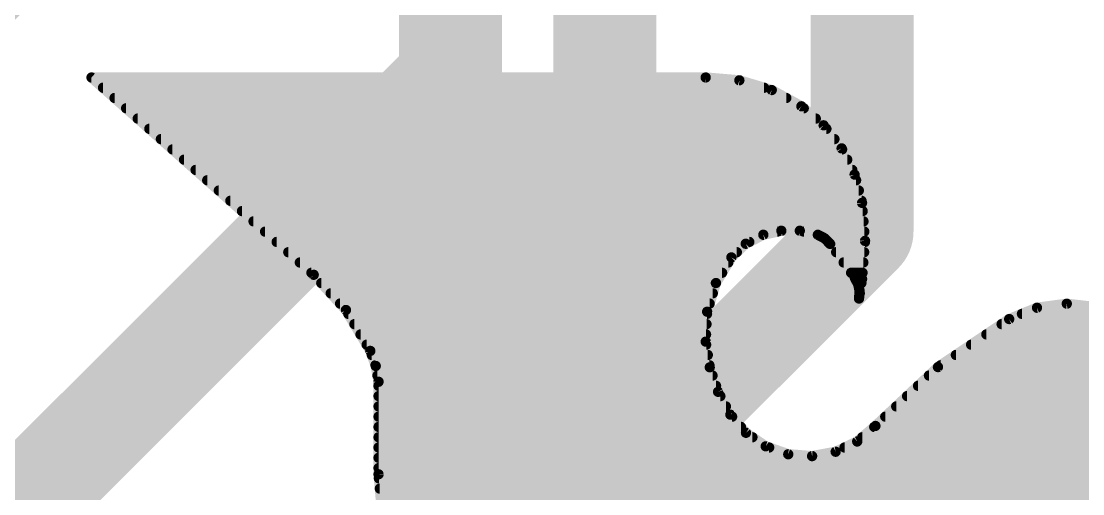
# Model space of a CAD drawing. Extents: x -32 to 75, y -18 to 32.
# Drawn here: x 16.339 to 18.96, y 15.1 to 16.268 of the extents above; entities that cross this region are included whole.
import ezdxf

# ---------------------------------------------------------------- set-up
doc = ezdxf.new("R2010")
doc.units = 0
for name, color, linetype in [('1', 12, 'CONTINUOUS'), ('16', 132, 'CONTINUOUS'), ('21', 53, 'CONTINUOUS'), ('23', 53, 'CONTINUOUS')]:
    doc.layers.add(name, color=color, linetype=linetype)

msp = doc.modelspace()

# ---------------------------------------------------------------- linework, layer by layer
at = {"layer": '1', "const_width": 0.254}
for points in [[(17.399, 16.129), (17.399, 20.828)], [(18.415, 15.748), (18.415, 20.828)], [(15.748, 15.875), (16.383, 16.51)], [(15.875, 14.605), (17.399, 16.129)], [(16.002, 13.335), (18.415, 15.748)]]:
    msp.add_lwpolyline(points, dxfattribs=at)
at = {"layer": '1', "const_width": 0.127}
for points in [[(17.4439, 16.0841, 1), (17.3541, 16.1739)], [(17.3355, 16.129, 1), (17.4625, 16.129)], [(18.4599, 15.7031, 1), (18.3701, 15.7929)], [(18.3515, 15.748, 1), (18.4785, 15.748)]]:
    msp.add_lwpolyline(points, format="xyb", dxfattribs=at)
at = {"layer": '16', "const_width": 0.254}
msp.add_lwpolyline([(17.78, 12.065), (17.78, 29.21)], dxfattribs=at)
at = {"layer": '21', "const_width": 0.0127}
for points in [[(16.5125, 16.1353, 1), (16.5125, 16.1226)], [(16.5167, 16.1336, 1), (16.5083, 16.1242)], [(18.0294, 16.1352, 1), (18.0284, 16.1226)], [(18.0289, 16.1226, 1), (18.0289, 16.1353)], [(18.1139, 16.128, 1), (18.1102, 16.1159)], [(18.1115, 16.1156, 1), (18.1126, 16.1283)], [(16.541, 16.11, 1), (16.541, 16.0972)], [(18.173, 16.0972, 1), (18.173, 16.11)], [(18.195, 16.1035, 1), (18.1889, 16.0923)], [(18.1901, 16.0918, 1), (18.1938, 16.104)], [(16.5695, 16.0846, 1), (16.5695, 16.0719)], [(18.2279, 16.0719, 1), (18.2279, 16.0846)], [(18.2692, 16.0626, 1), (18.261, 16.053)], [(18.262, 16.0522, 1), (18.2682, 16.0634)], [(16.5981, 16.0592, 1), (16.5981, 16.0465)], [(16.6267, 16.0338, 1), (16.6267, 16.021)], [(18.271, 16.0465, 1), (18.271, 16.0592)], [(18.3007, 16.021, 1), (18.3007, 16.0338)], [(16.6553, 16.0084, 1), (16.6553, 15.9957)], [(18.3251, 16.0147, 1), (18.3151, 16.0069)], [(18.316, 16.006, 1), (18.3242, 16.0157)], [(18.327, 15.9957, 1), (18.327, 16.0084)], [(16.6839, 15.983, 1), (16.6839, 15.9703)], [(18.3468, 15.9703, 1), (18.3468, 15.983)], [(16.7125, 15.9575, 1), (16.7125, 15.9449)], [(18.3702, 15.9566, 1), (18.3588, 15.951)], [(18.3595, 15.9499, 1), (18.3695, 15.9577)], [(18.3658, 15.9449, 1), (18.3658, 15.9575)], [(16.741, 15.9322, 1), (16.741, 15.9195)], [(18.3784, 15.9195, 1), (18.3784, 15.9322)], [(16.7696, 15.9068, 1), (16.7696, 15.8941)], [(18.391, 15.8941, 1), (18.391, 15.9068)], [(16.7982, 15.8813, 1), (16.7982, 15.8687)], [(18.4027, 15.8906, 1), (18.3904, 15.8874)], [(18.3909, 15.8862, 1), (18.4023, 15.8918)], [(18.4003, 15.8687, 1), (18.4003, 15.8813)], [(16.8268, 15.8559, 1), (16.8268, 15.8433)], [(18.407, 15.8433, 1), (18.407, 15.8559)], [(16.8554, 15.8306, 1), (16.8554, 15.8179)], [(18.4213, 15.8196, 1), (18.4087, 15.8186)], [(18.4137, 15.8179, 1), (18.4137, 15.8306)], [(16.884, 15.8051, 1), (16.884, 15.7925)], [(18.4089, 15.8175, 1), (18.4211, 15.8207)], [(18.4166, 15.7925, 1), (18.4166, 15.8051)], [(16.9125, 15.7797, 1), (16.9125, 15.7671)], [(18.4186, 15.7671, 1), (18.4186, 15.7797)], [(16.9411, 15.7544, 1), (16.9411, 15.7417)], [(18.1698, 15.7465, 1), (18.1726, 15.7341)], [(18.1741, 15.7346, 1), (18.1683, 15.746)], [(18.2057, 15.7417, 1), (18.2057, 15.7544)], [(18.2157, 15.7566, 1), (18.2157, 15.7439)], [(18.2171, 15.744, 1), (18.2143, 15.7564)], [(18.2627, 15.7564, 1), (18.2599, 15.744)], [(18.2613, 15.7439, 1), (18.2613, 15.7566)], [(18.2713, 15.7544, 1), (18.2713, 15.7417)], [(18.3088, 15.7459, 1), (18.3028, 15.7347)], [(18.3044, 15.7341, 1), (18.3072, 15.7465)], [(18.4206, 15.7417, 1), (18.4206, 15.7544)], [(16.9697, 15.7289, 1), (16.9697, 15.7163)], [(18.1249, 15.7237, 1), (18.1306, 15.7124)], [(18.1321, 15.7135, 1), (18.1234, 15.7227)], [(18.1366, 15.7163, 1), (18.1366, 15.7289)], [(18.3274, 15.7357, 1), (18.3183, 15.7269)], [(18.3199, 15.7257, 1), (18.3258, 15.7369)], [(18.3313, 15.7289, 1), (18.3313, 15.7163)], [(18.3414, 15.7212, 1), (18.3312, 15.7138)], [(18.3318, 15.7131, 1), (18.3408, 15.7219)], [(18.4287, 15.7246, 1), (18.416, 15.7256)], [(18.416, 15.7246, 1), (18.4287, 15.7256)], [(18.4222, 15.7163, 1), (18.4222, 15.7289)], [(16.9983, 15.7035, 1), (16.9983, 15.6909)], [(18.1058, 15.6909, 1), (18.1058, 15.7035)], [(18.351, 15.7035, 1), (18.351, 15.6909)], [(18.4202, 15.6909, 1), (18.4202, 15.7035)], [(17.0269, 15.6782, 1), (17.0269, 15.6655)], [(18.0848, 15.6655, 1), (18.0848, 15.6782)], [(18.088, 15.689, 1), (18.0968, 15.6798)], [(18.0978, 15.6811, 1), (18.087, 15.6877)], [(18.3695, 15.6782, 1), (18.3695, 15.6655)], [(18.4182, 15.6655, 1), (18.4182, 15.6782)], [(17.0555, 15.6527, 1), (17.0555, 15.6401)], [(17.0659, 15.6456, 1), (17.0565, 15.637)], [(17.057, 15.6366, 1), (17.0654, 15.646)], [(18.0695, 15.6401, 1), (18.0695, 15.6527)], [(18.3879, 15.6527, 1), (18.3879, 15.6401)], [(18.4162, 15.6401, 1), (18.4162, 15.6527)], [(17.0798, 15.6273, 1), (17.0798, 15.6147)], [(18.0487, 15.6243, 1), (18.0596, 15.6177)], [(18.0603, 15.6191, 1), (18.0481, 15.6228)], [(18.0542, 15.6147, 1), (18.0542, 15.6273)], [(18.4028, 15.6366, 1), (18.3916, 15.6306)], [(18.3921, 15.6299, 1), (18.4023, 15.6373)], [(18.404, 15.6273, 1), (18.404, 15.6147)], [(18.4118, 15.6192, 1), (18.3994, 15.6167)], [(18.4, 15.6149, 1), (18.4112, 15.6209)], [(18.4213, 15.6301, 1), (18.4087, 15.6321)], [(18.4087, 15.6316, 1), (18.4213, 15.6306)], [(18.4134, 15.6147, 1), (18.4134, 15.6273)], [(17.1031, 15.602, 1), (17.1031, 15.5893)], [(18.0464, 15.5893, 1), (18.0464, 15.602)], [(18.4086, 15.602, 1), (18.4086, 15.5893)], [(18.4154, 15.5999, 1), (18.4028, 15.6011)], [(18.4029, 15.5992, 1), (18.4153, 15.6018)], [(18.4094, 15.5893, 1), (18.4094, 15.602)], [(17.1263, 15.5766, 1), (17.1263, 15.5639)], [(18.0387, 15.5639, 1), (18.0387, 15.5766)], [(18.4011, 15.5838, 1), (18.4137, 15.5818)], [(18.4011, 15.5834, 1), (18.4137, 15.5822)], [(18.8461, 15.5663, 1), (18.8478, 15.5537)], [(18.8493, 15.5541, 1), (18.8445, 15.5658)], [(18.9212, 15.5762, 1), (18.9197, 15.5636)], [(18.9213, 15.5636, 1), (18.9196, 15.5762)], [(17.1462, 15.5577, 1), (17.1353, 15.5513)], [(17.1361, 15.5502, 1), (17.1454, 15.5588)], [(17.1465, 15.5511, 1), (17.1465, 15.5385)], [(18.0389, 15.5498, 1), (18.0262, 15.5505)], [(18.0265, 15.552, 1), (18.0386, 15.5483)], [(18.0323, 15.5385, 1), (18.0323, 15.5511)], [(18.7758, 15.5379, 1), (18.7806, 15.5261)], [(18.7818, 15.5267, 1), (18.7746, 15.5373)], [(18.8097, 15.5511, 1), (18.8097, 15.5385)], [(17.1616, 15.5258, 1), (17.1616, 15.5131)], [(18.031, 15.5131, 1), (18.031, 15.5258)], [(18.7595, 15.5258, 1), (18.7595, 15.5131)], [(17.1767, 15.5004, 1), (17.1767, 15.4877)], [(18.0298, 15.4877, 1), (18.0298, 15.5004)], [(18.7219, 15.5004, 1), (18.7219, 15.4877)], [(17.1918, 15.4749, 1), (17.1918, 15.4623)], [(17.2069, 15.4555, 1), (17.1949, 15.4511)], [(18.0352, 15.4772, 1), (18.0226, 15.4752)], [(18.0226, 15.4765, 1), (18.0352, 15.4759)], [(18.0301, 15.4623, 1), (18.0301, 15.4749)], [(18.6842, 15.4749, 1), (18.6842, 15.4623)], [(17.1954, 15.4501, 1), (17.2064, 15.4565)], [(17.2046, 15.4496, 1), (17.2046, 15.4369)], [(18.0342, 15.4369, 1), (18.0342, 15.4496)], [(18.6466, 15.4496, 1), (18.6466, 15.4369)], [(17.2137, 15.4242, 1), (17.2137, 15.4115)], [(17.2206, 15.4172, 1), (17.2081, 15.415)], [(17.2084, 15.4139, 1), (17.2203, 15.4182)], [(18.045, 15.4149, 1), (18.033, 15.4109)], [(18.0327, 15.4119, 1), (18.0452, 15.4139)], [(18.0382, 15.4115, 1), (18.0382, 15.4242)], [(18.5988, 15.4186, 1), (18.6059, 15.4081)], [(18.6067, 15.4088, 1), (18.598, 15.418)], [(18.6089, 15.4242, 1), (18.6089, 15.4115)], [(17.2185, 15.3987, 1), (17.2185, 15.3861)], [(17.2276, 15.3771, 1), (17.2148, 15.3771)], [(17.2149, 15.376, 1), (17.2275, 15.3782)], [(18.0459, 15.3861, 1), (18.0459, 15.3987)], [(18.5801, 15.3987, 1), (18.5801, 15.3861)], [(17.2212, 15.3734, 1), (17.2212, 15.3607)], [(18.0651, 15.3552, 1), (18.0539, 15.3492)], [(18.0535, 15.3502, 1), (18.0655, 15.3542)], [(18.0545, 15.3607, 1), (18.0545, 15.3734)], [(18.5532, 15.3734, 1), (18.5532, 15.3607)], [(17.2212, 15.348, 1), (17.2212, 15.3353)], [(18.0652, 15.3353, 1), (18.0652, 15.348)], [(18.5262, 15.348, 1), (18.5262, 15.3353)], [(17.2212, 15.3225, 1), (17.2212, 15.3099)], [(18.0789, 15.3099, 1), (18.0789, 15.3225)], [(18.0947, 15.2999, 1), (18.0851, 15.2917)], [(18.4993, 15.3225, 1), (18.4993, 15.3099)], [(17.2212, 15.2972, 1), (17.2212, 15.2845)], [(18.0843, 15.2928, 1), (18.0955, 15.2988)], [(18.0942, 15.2845, 1), (18.0942, 15.2972)], [(18.4521, 15.2631, 1), (18.4439, 15.2727)], [(18.4723, 15.2972, 1), (18.4723, 15.2845)], [(17.2212, 15.2718, 1), (17.2212, 15.2591)], [(18.116, 15.2591, 1), (18.116, 15.2718)], [(18.1319, 15.2562, 1), (18.1248, 15.2457)], [(18.1235, 15.2468, 1), (18.1332, 15.2551)], [(18.4451, 15.2718, 1), (18.4451, 15.2591)], [(18.4436, 15.2725, 1), (18.4524, 15.2633)], [(17.2212, 15.2463, 1), (17.2212, 15.2337)], [(17.2212, 15.221, 1), (17.2212, 15.2083)], [(18.1444, 15.2337, 1), (18.1444, 15.2463)], [(18.1792, 15.2236, 1), (18.175, 15.2116)], [(18.1735, 15.2124, 1), (18.1807, 15.2228)], [(18.1856, 15.2083, 1), (18.1856, 15.221)], [(18.3717, 15.221, 1), (18.3717, 15.2083)], [(18.3989, 15.2344, 1), (18.4072, 15.2247)], [(18.4058, 15.2238, 1), (18.4003, 15.2353)], [(18.4153, 15.2463, 1), (18.4153, 15.2337)], [(17.2212, 15.1956, 1), (17.2212, 15.1829)], [(18.2333, 15.2043, 1), (18.2323, 15.1916)], [(18.2307, 15.192, 1), (18.2349, 15.2039)], [(18.2905, 15.1996, 1), (18.2928, 15.1871)], [(18.2912, 15.187, 1), (18.2922, 15.1997)], [(18.347, 15.2099, 1), (18.3525, 15.1984)], [(18.3509, 15.1979, 1), (18.3486, 15.2104)], [(17.2212, 15.1701, 1), (17.2212, 15.1575)], [(17.2148, 15.1485, 1), (17.2276, 15.1485)], [(17.2275, 15.1491, 1), (17.2149, 15.1479)], [(17.2221, 15.1448, 1), (17.2221, 15.1321)], [(17.2244, 15.1194, 1), (17.2244, 15.1067)]]:
    msp.add_lwpolyline(points, format="xyb", dxfattribs=at)
at = {"layer": '21', "const_width": 0.0254}
for points in [[(18.0289, 16.1289), (16.5125, 16.1289)], [(16.5125, 16.1289), (17.0612, 15.6413)], [(18.112, 16.1219), (18.0289, 16.1289)], [(18.1919, 16.0979), (18.112, 16.1219)], [(16.541, 16.1036), (18.173, 16.1036)], [(18.2651, 16.0578), (18.1919, 16.0979)], [(16.5695, 16.0782), (18.2279, 16.0782)], [(18.3201, 16.0108), (18.2651, 16.0578)], [(16.5981, 16.0528), (18.271, 16.0528)], [(16.6267, 16.0274), (18.3007, 16.0274)], [(16.6553, 16.002), (18.327, 16.002)], [(18.3645, 15.9538), (18.3201, 16.0108)], [(16.6839, 15.9766), (18.3468, 15.9766)], [(16.7125, 15.9512), (18.3658, 15.9512)], [(18.3966, 15.889), (18.3645, 15.9538)], [(16.741, 15.9258), (18.3784, 15.9258)], [(16.7696, 15.9004), (18.391, 15.9004)], [(16.7982, 15.875), (18.4003, 15.875)], [(18.415, 15.8191), (18.3966, 15.889)], [(16.8268, 15.8496), (18.407, 15.8496)], [(16.8554, 15.8242), (18.4137, 15.8242)], [(18.4224, 15.7251), (18.415, 15.8191)], [(16.884, 15.7988), (18.4166, 15.7988)], [(16.9125, 15.7734), (18.4186, 15.7734)], [(16.9411, 15.748), (18.2057, 15.748)], [(18.1278, 15.7181), (18.1712, 15.7403)], [(18.1712, 15.7403), (18.2157, 15.7502)], [(18.2157, 15.7502), (18.2613, 15.7502)], [(18.2613, 15.7502), (18.3058, 15.7403)], [(18.2713, 15.748), (18.4206, 15.748)], [(18.3058, 15.7403), (18.3229, 15.7313)], [(16.9697, 15.7226), (18.1366, 15.7226)], [(18.0924, 15.6844), (18.1278, 15.7181)], [(18.3229, 15.7313), (18.3363, 15.7175)], [(18.3313, 15.7226), (18.4222, 15.7226)], [(18.3363, 15.7175), (18.3972, 15.6336)], [(18.415, 15.6311), (18.4224, 15.7251)], [(16.9983, 15.6972), (18.1058, 15.6972)], [(18.351, 15.6972), (18.4202, 15.6972)], [(17.0269, 15.6718), (18.0848, 15.6718)], [(18.0542, 15.621), (18.0924, 15.6844)], [(18.3695, 15.6718), (18.4182, 15.6718)], [(17.0555, 15.6464), (18.0695, 15.6464)], [(17.0612, 15.6413), (17.1407, 15.5545)], [(18.3879, 15.6464), (18.4162, 15.6464)], [(17.0798, 15.621), (18.0542, 15.621)], [(18.0326, 15.5502), (18.0542, 15.621)], [(18.3972, 15.6336), (18.4056, 15.6179)], [(18.404, 15.621), (18.4134, 15.621)], [(18.4056, 15.6179), (18.4091, 15.6005)], [(18.4074, 15.5828), (18.415, 15.6311)], [(17.1031, 15.5956), (18.0464, 15.5956)], [(18.4091, 15.6005), (18.4074, 15.5828)], [(18.4086, 15.5956), (18.4094, 15.5956)], [(17.1263, 15.5702), (18.0387, 15.5702)], [(18.8469, 15.56), (18.7782, 15.532)], [(18.9204, 15.5699), (18.8469, 15.56)], [(18.9941, 15.5613), (18.9204, 15.5699)], [(17.1407, 15.5545), (17.2009, 15.4533)], [(17.1465, 15.5448), (18.0323, 15.5448)], [(18.0289, 15.4762), (18.0326, 15.5502)], [(18.7782, 15.532), (18.6024, 15.4134)], [(18.8097, 15.5448), (19.0368, 15.5448)], [(17.1616, 15.5194), (18.031, 15.5194)], [(18.7595, 15.5194), (19.0845, 15.5194)], [(17.1767, 15.494), (18.0298, 15.494)], [(18.7219, 15.494), (19.1201, 15.494)], [(17.1918, 15.4686), (18.0301, 15.4686)], [(17.2009, 15.4533), (17.2144, 15.4161)], [(18.039, 15.4129), (18.0289, 15.4762)], [(18.6842, 15.4686), (19.1453, 15.4686)], [(17.2046, 15.4432), (18.0342, 15.4432)], [(18.6466, 15.4432), (19.1693, 15.4432)], [(17.2137, 15.4178), (18.0382, 15.4178)], [(17.2144, 15.4161), (17.2212, 15.3771)], [(18.0595, 15.3522), (18.039, 15.4129)], [(18.6024, 15.4134), (18.448, 15.2679)], [(18.6089, 15.4178), (19.1925, 15.4178)], [(17.2185, 15.3924), (18.0459, 15.3924)], [(17.2212, 15.3771), (17.2212, 15.1485)], [(18.5801, 15.3924), (19.2108, 15.3924)], [(17.2212, 15.367), (18.0545, 15.367)], [(18.0899, 15.2958), (18.0595, 15.3522)], [(18.5532, 15.367), (19.2291, 15.367)], [(17.2212, 15.3416), (18.0652, 15.3416)], [(18.5262, 15.3416), (19.2468, 15.3416)], [(17.2212, 15.3162), (18.0789, 15.3162)], [(18.1284, 15.251), (18.0899, 15.2958)], [(18.4993, 15.3162), (19.2595, 15.3162)], [(17.2212, 15.2908), (18.0942, 15.2908)], [(18.448, 15.2679), (18.4031, 15.2296)], [(18.4723, 15.2908), (19.2721, 15.2908)], [(17.2212, 15.2654), (18.116, 15.2654)], [(18.1771, 15.2176), (18.1284, 15.251)], [(18.4451, 15.2654), (19.2846, 15.2654)], [(17.2212, 15.24), (18.1444, 15.24)], [(17.2212, 15.2146), (18.1856, 15.2146)], [(18.2328, 15.198), (18.1771, 15.2176)], [(18.4031, 15.2296), (18.3498, 15.2041)], [(18.3717, 15.2146), (19.2986, 15.2146)], [(18.4153, 15.24), (19.2916, 15.24)], [(17.2212, 15.1892), (19.3056, 15.1892)], [(18.2917, 15.1934), (18.2328, 15.198)], [(18.3498, 15.2041), (18.2917, 15.1934)], [(17.2212, 15.1638), (19.309, 15.1638)], [(17.2212, 15.1485), (17.2336, 15.0122)], [(17.2221, 15.1384), (19.3109, 15.1384)], [(17.2244, 15.113), (19.3128, 15.113)], [(17.2267, 15.0876), (19.3135, 15.0876)]]:
    msp.add_lwpolyline(points, dxfattribs=at)
at = {"layer": '23'}
msp.add_point((16.51, 16.129), dxfattribs=at)

doc.saveas('drawing.dxf')
